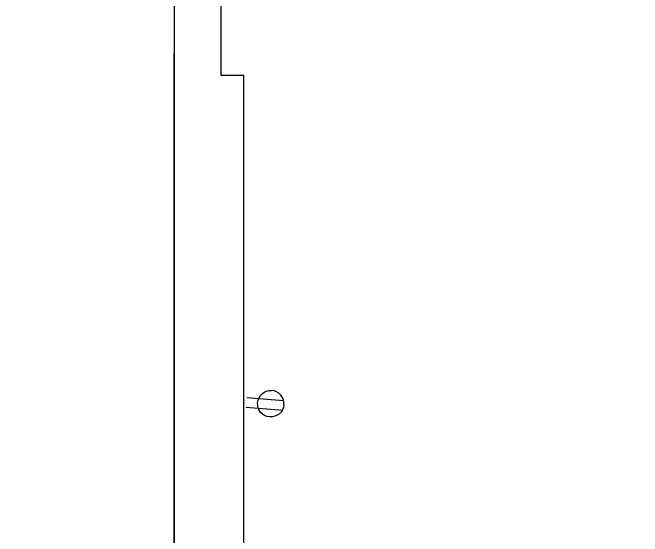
# Model space of a CAD drawing. Header units: inches. Extents: x -1841 to -80, y -100 to 1021.
# Drawn here: x -1684.8 to -1627.4, y 789.3 to 837.1 of the extents above; entities that cross this region are included whole.
import ezdxf

# ---------------------------------------------------------------- set-up
doc = ezdxf.new("R2010")
doc.units = ezdxf.units.IN
doc.header["$MEASUREMENT"] = 0
doc.layers.add('PDF_Geometry', color=7, linetype='Continuous', true_color=0x777777)

msp = doc.modelspace()

# ---------------------------------------------------------------- linework, layer by layer
at = {"layer": 'PDF_Geometry', "color": 7, "lineweight": 25}
for points in [[(-1684.81, 639.164), (-1666.61, 639.164), (-1666.61, 646.94), (-1663.715, 646.94), (-1663.715, 714.444), (-1475.432, 714.444), (-1475.432, 719.407), (-1663.715, 719.407), (-1663.715, 831.335), (-1665.783, 831.335), (-1665.783, 833.321), (-1665.783, 904.382), (-1420.502, 904.382), (-1420.502, 913.482), (-1684.81, 913.482)], [(-1684.81, 904.382), (-1670.085, 904.382), (-1670.085, 833.321), (-1670.085, 646.94), (-1684.81, 646.94)], [(-1670.085, 646.94), (-1670.085, 833.321)], [(-1663.442, 801.968), (-1660.093, 801.72)], [(-1663.507, 801.089), (-1660.158, 800.84)]]:
    msp.add_lwpolyline(points, dxfattribs=at)
msp.add_arc((-1661.268, 801.404), 1.216, 355.51759, 85.99705, dxfattribs=at)
for points in [[(-1662.457, 801.487), (-1662.407, 802.164), (-1661.859, 802.667), (-1661.183, 802.617)], [(-1661.361, 800.215), (-1662.038, 800.265), (-1662.507, 800.81), (-1662.457, 801.487)], [(-1660.055, 801.309), (-1660.105, 800.632), (-1660.684, 800.165), (-1661.361, 800.215)]]:
    msp.add_open_spline(points, degree=3, dxfattribs=at)

doc.saveas('drawing.dxf')
